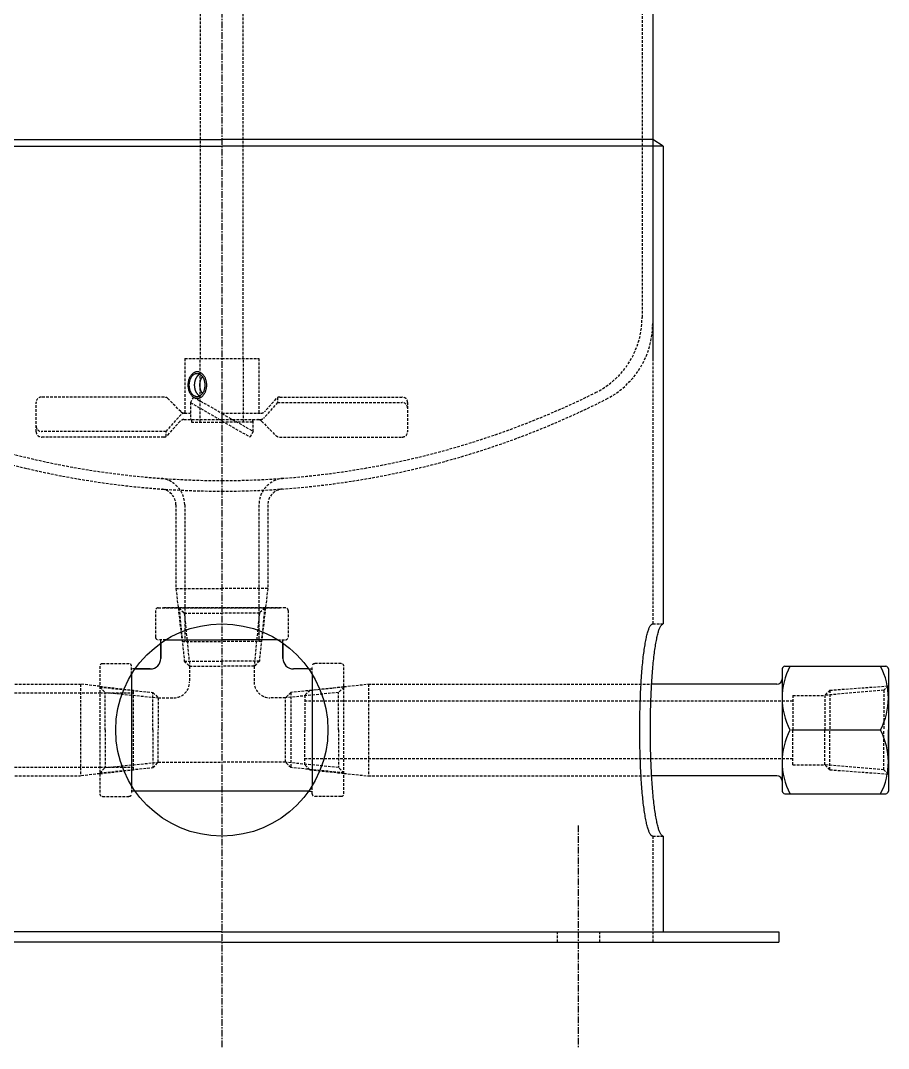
# Model space of a CAD drawing. Extents: x 248 to 1051, y 18 to 1020.
# Drawn here: x 378.6 to 542.1, y 42.5 to 236.2 of the extents above; entities that cross this region are included whole.
import ezdxf

# ---------------------------------------------------------------- set-up
doc = ezdxf.new("R2010")
doc.units = 0
doc.linetypes.add('CENTER', pattern=[2, 1.25, -0.25, 0.25, -0.25])
doc.linetypes.add('DASHED', pattern=[0.75, 0.5, -0.25])
doc.layers.get('0').update_dxf_attribs({"linetype": 'CONTINUOUS'})
doc.layers.add('CENTER', color=1, linetype='CENTER')

msp = doc.modelspace()

# ---------------------------------------------------------------- linework, layer by layer
at = {"color": 7, "linetype": 'CONTINUOUS'}
for p, q in [((497.7, 396.93), (497.7, 201.35)), ((335.3, 213.81), (416.5, 213.81)), ((497.7, 213.81), (416.5, 213.81)), ((499.7, 212.52), (497.7, 213.81)), ((333.3, 212.52), (416.5, 212.52)), ((499.7, 212.52), (416.5, 212.52)), ((499.7, 212.52), (499.7, 122.52)), ((497.7, 201.35), (497.7, 172.06)), ((405, 118.88), (405, 116.02)), ((405, 116.02), (405, 118.88)), ((405.97, 119.52), (416.5, 119.52)), ((427.04, 119.52), (416.5, 119.52)), ((428, 116.02), (428, 118.88)), ((428, 118.88), (428, 116.02)), ((522.61, 114.52), (541.61, 114.52)), ((399.5, 113.05), (399.5, 91.98)), ((400.14, 114.02), (403, 114.02)), ((403, 114.02), (400.14, 114.02)), ((432.86, 114.02), (430, 114.02)), ((433.5, 113.05), (433.5, 91.98)), ((522.11, 114.02), (522.11, 91.02)), ((542.11, 114.02), (542.11, 91.02)), ((521.11, 111.17), (497.5, 111.17)), ((523.86, 102.52), (540.65, 102.52)), ((542.11, 95.98), (542.11, 102.52)), ((521.11, 93.87), (497.5, 93.87)), ((416.5, 91.02), (400.14, 91.02)), ((432.86, 91.02), (416.5, 91.02)), ((522.61, 90.52), (541.61, 90.52)), ((499.7, 82.52), (499.7, 64.52)), ((416.5, 64.52), (311.5, 64.52)), ((416.5, 64.52), (521.5, 64.52)), ((521.5, 64.52), (521.5, 62.52)), ((416.5, 62.52), (311.5, 62.52)), ((416.5, 62.52), (521.5, 62.52))]:
    msp.add_line(p, q, dxfattribs=at)
at = {"color": 3, "linetype": 'DASHED'}
for p, q in [((495.7, 385.52), (495.7, 180.23)), ((412.5, 172.52), (412.5, 248.52)), ((420.5, 172.52), (420.5, 246.48)), ((497.7, 178.51), (497.7, 122.52)), ((409.5, 172.52), (409.5, 162.22)), ((409.5, 172.52), (416.5, 172.52)), ((412.4, 160.52), (412.4, 172.52)), ((416.5, 172.52), (423.5, 172.52)), ((420.6, 160.52), (420.6, 172.52)), ((423.5, 172.52), (423.5, 162.22)), ((405.63, 165.26), (382.5, 165.26)), ((408.75, 162.51), (406.34, 164.96)), ((411.17, 165.26), (410.57, 164.22)), ((411.17, 165.26), (416.5, 162.18)), ((426.7, 164.92), (424.62, 162.56)), ((427, 165.15), (427, 164.22)), ((427.45, 165.26), (450.5, 165.26)), ((381.5, 158.72), (381.5, 164.26)), ((410.57, 164.22), (410.57, 161.02)), ((410.57, 164.22), (416.5, 160.79)), ((427, 164.22), (424.48, 161.36)), ((427, 164.22), (450.5, 164.22)), ((451.5, 164.26), (451.5, 158.72)), ((406, 158.76), (408.75, 161.88)), ((409.36, 161.02), (416.11, 161.02)), ((409.46, 162.22), (410.57, 162.22)), ((410.75, 161.02), (410.75, 160.52)), ((416.11, 161.02), (416.5, 161.02)), ((416.5, 162.22), (423.87, 162.22)), ((416.5, 162.18), (422.43, 158.76)), ((416.5, 161.02), (418.51, 161.02)), ((416.5, 160.79), (421.83, 157.72)), ((418.51, 161.02), (423.73, 161.02)), ((422.25, 161.02), (422.25, 160.52)), ((422.43, 158.76), (422.43, 161.02)), ((406.3, 158.06), (408.61, 160.68)), ((410.75, 160.52), (416.5, 160.52)), ((416.5, 160.52), (416.98, 160.52)), ((422.25, 160.52), (416.98, 160.52)), ((423.99, 160.72), (426.66, 158.01)), ((406, 158.76), (382.5, 158.76)), ((405.55, 157.72), (382.5, 157.72)), ((406, 157.82), (406, 158.76)), ((422.43, 158.76), (421.83, 157.72)), ((427.38, 157.72), (450.5, 157.72)), ((407.85, 144.93), (407.85, 129.17)), ((409.5, 144.96), (409.5, 125.52)), ((423.5, 144.96), (423.5, 119.17)), ((425.15, 144.93), (425.15, 129.17)), ((407.85, 129.17), (416.5, 129.17)), ((407.85, 129.17), (408.27, 125.52)), ((425.15, 129.17), (416.5, 129.17)), ((425.15, 129.17), (424.73, 125.52)), ((404, 125.02), (404, 120.02)), ((404.5, 125.52), (416.5, 125.52)), ((416.5, 125.52), (405.5, 125.52)), ((408.27, 125.52), (416.5, 125.52)), ((408.27, 125.52), (409, 119.17)), ((408.27, 125.52), (416.5, 125.52)), ((408.43, 125.52), (409.43, 124.52)), ((408.43, 125.52), (409.43, 115.52)), ((409.43, 124.52), (416.5, 124.52)), ((409.43, 124.52), (410.43, 114.52)), ((409.5, 125.52), (409.5, 119.17)), ((428.5, 125.52), (416.5, 125.52)), ((416.5, 125.52), (427.5, 125.52)), ((424.73, 125.52), (416.5, 125.52)), ((424.73, 125.52), (416.5, 125.52)), ((423.57, 124.52), (416.5, 124.52)), ((423.57, 124.52), (422.57, 114.52)), ((423.5, 125.52), (423.5, 119.17)), ((424.57, 125.52), (423.57, 115.52)), ((424.57, 125.52), (423.57, 124.52)), ((424.73, 125.52), (424, 119.17)), ((429, 125.02), (429, 120.02)), ((497.7, 122.52), (499.7, 122.52)), ((405.97, 119.52), (404.5, 119.52)), ((405, 118.88), (405, 119.52)), ((409, 119.17), (416.5, 119.17)), ((424, 119.17), (416.5, 119.17)), ((427.04, 119.52), (428.5, 119.52)), ((428, 118.88), (428, 119.52)), ((393.5, 114.52), (393.5, 90.52)), ((394, 115.02), (399, 115.02)), ((399.5, 113.05), (399.5, 114.52)), ((409.43, 115.52), (416.5, 115.52)), ((409.43, 115.52), (410.43, 114.52)), ((410.43, 114.52), (416.5, 114.52)), ((410.43, 114.52), (410.43, 111.59)), ((423.57, 115.52), (416.5, 115.52)), ((422.57, 114.52), (416.5, 114.52)), ((423.57, 115.52), (422.57, 114.52)), ((422.57, 114.52), (422.57, 111.59)), ((433.5, 113.05), (433.5, 114.52)), ((439, 115.02), (434, 115.02)), ((439.5, 90.52), (439.5, 114.52)), ((400.14, 114.02), (399.5, 114.02)), ((432.86, 114.02), (433.5, 114.02)), ((335.5, 111.17), (389.85, 111.17)), ((389.85, 111.17), (389.85, 93.87)), ((393.5, 110.75), (389.85, 111.17)), ((393.5, 110.75), (399.85, 110.02)), ((393.5, 110.59), (394.5, 109.59)), ((393.5, 110.59), (403.5, 109.59)), ((439.5, 110.59), (429.5, 109.59)), ((433.1, 110.02), (439.5, 110.69)), ((439.5, 110.59), (438.5, 109.59)), ((439.5, 110.69), (444.11, 111.17)), ((444.11, 111.17), (444.11, 93.87)), ((444.11, 111.17), (497.5, 111.17)), ((531.1, 110.02), (542.11, 110.82)), ((542.11, 110.82), (541.23, 110.02)), ((336.92, 109.52), (393.5, 109.52)), ((393.5, 109.52), (399.85, 109.52)), ((394.5, 102.52), (394.5, 109.59)), ((394.5, 109.59), (404.5, 108.59)), ((399.85, 95.02), (399.85, 110.02)), ((403.5, 102.52), (403.5, 109.59)), ((403.5, 109.59), (404.5, 108.59)), ((404.5, 108.59), (407.43, 108.59)), ((404.5, 108.59), (404.5, 102.52)), ((428.5, 108.59), (425.57, 108.59)), ((429.5, 109.59), (428.5, 108.59)), ((438.5, 109.59), (428.5, 108.59)), ((428.5, 96.44), (428.5, 108.59)), ((429.5, 109.59), (429.5, 95.44)), ((433.1, 110.02), (432.11, 109.05)), ((432.11, 109.05), (432.11, 102.52)), ((438.5, 102.52), (438.5, 109.59)), ((524.11, 109.05), (530.11, 109.05)), ((524.11, 109.05), (524.11, 102.52)), ((541.23, 110.02), (530.11, 109.05)), ((531.1, 110.02), (530.11, 109.05)), ((530.11, 109.05), (530.11, 102.52)), ((531.1, 110.02), (531.1, 102.52)), ((541.23, 110.02), (541.23, 102.52)), ((449.05, 107.97), (432.11, 107.97)), ((524.11, 107.97), (444.82, 107.97)), ((394.5, 102.52), (394.5, 95.44)), ((403.5, 102.52), (403.5, 95.44)), ((404.5, 96.44), (404.5, 102.52)), ((432.11, 95.98), (432.11, 102.52)), ((438.5, 102.52), (438.5, 95.44)), ((524.11, 95.98), (524.11, 102.52)), ((530.11, 95.98), (530.11, 102.52)), ((531.1, 95.02), (531.1, 102.52)), ((541.23, 95.02), (541.23, 102.52)), ((449.05, 97.07), (432.11, 97.07)), ((524.11, 97.07), (444.82, 97.07)), ((336.92, 95.52), (393.5, 95.52)), ((393.5, 95.52), (399.85, 95.52)), ((393.5, 94.44), (394.5, 95.44)), ((393.5, 94.44), (403.5, 95.44)), ((393.5, 94.29), (399.85, 95.02)), ((394.5, 95.44), (404.5, 96.44)), ((403.5, 95.44), (404.5, 96.44)), ((404.5, 96.44), (416.5, 96.44)), ((404.5, 96.44), (416.5, 96.44)), ((428.5, 96.44), (416.5, 96.44)), ((429.5, 95.44), (428.5, 96.44)), ((438.5, 95.44), (428.5, 96.44)), ((439.5, 94.44), (429.5, 95.44)), ((433.1, 95.02), (432.11, 95.98)), ((433.1, 95.02), (439.5, 94.35)), ((439.5, 94.44), (438.5, 95.44)), ((524.11, 95.98), (530.11, 95.98)), ((541.23, 95.02), (530.11, 95.98)), ((531.1, 95.02), (530.11, 95.98)), ((531.1, 95.02), (542.11, 94.22)), ((542.11, 94.22), (541.23, 95.02)), ((335.5, 93.87), (389.85, 93.87)), ((393.5, 94.29), (389.85, 93.87)), ((439.5, 94.35), (444.11, 93.87)), ((444.11, 93.87), (497.5, 93.87)), ((399.5, 91.98), (399.5, 90.52)), ((433.5, 90.52), (433.5, 91.98)), ((394, 90.02), (399, 90.02)), ((400.14, 91.02), (399.5, 91.02)), ((432.86, 91.02), (433.5, 91.02)), ((439, 90.02), (434, 90.02)), ((497.7, 82.52), (497.7, 62.52)), ((497.7, 82.52), (499.7, 82.52)), ((479.68, 64.52), (479.68, 62.52)), ((487.68, 64.52), (487.68, 62.52))]:
    msp.add_line(p, q, dxfattribs=at)
for points in [[(411.88, 165.02, 0), (411.96, 165.02, 0), (412.05, 165.03, 0), (412.14, 165.04, 0), (412.22, 165.06, 0), (412.31, 165.09, 0), (412.39, 165.12, 0), (412.47, 165.16, 0), (412.55, 165.21, 0), (412.63, 165.26, 0), (412.71, 165.31, 0), (412.79, 165.37, 0), (412.86, 165.44, 0), (412.93, 165.51, 0), (413, 165.58, 0), (413.06, 165.66, 0), (413.13, 165.75, 0), (413.19, 165.84, 0), (413.24, 165.93, 0), (413.3, 166.03, 0), (413.35, 166.13, 0), (413.39, 166.23, 0), (413.44, 166.34, 0), (413.48, 166.45, 0), (413.51, 166.56, 0), (413.54, 166.67, 0), (413.57, 166.79, 0), (413.59, 166.91, 0), (413.61, 167.03, 0), (413.63, 167.15, 0), (413.64, 167.27, 0), (413.64, 167.39, 0), (413.64, 167.52, 0), (413.64, 167.64, 0), (413.64, 167.76, 0), (413.63, 167.88, 0), (413.61, 168, 0), (413.59, 168.12, 0), (413.57, 168.24, 0), (413.54, 168.36, 0), (413.51, 168.47, 0), (413.48, 168.59, 0), (413.44, 168.69, 0), (413.39, 168.8, 0), (413.35, 168.91, 0), (413.3, 169.01, 0), (413.24, 169.1, 0), (413.19, 169.19, 0), (413.13, 169.28, 0), (413.06, 169.37, 0), (413, 169.45, 0), (412.93, 169.53, 0), (412.86, 169.59, 0), (412.79, 169.66, 0), (412.71, 169.72, 0), (412.63, 169.78, 0), (412.55, 169.83, 0), (412.47, 169.87, 0), (412.39, 169.91, 0), (412.31, 169.94, 0), (412.22, 169.97, 0), (412.14, 169.99, 0), (412.05, 170, 0), (411.96, 170.01, 0), (411.88, 170.02, 0), (411.79, 170.01, 0), (411.7, 170, 0), (411.62, 169.99, 0), (411.53, 169.97, 0), (411.45, 169.94, 0), (411.36, 169.91, 0), (411.28, 169.87, 0), (411.2, 169.83, 0), (411.12, 169.78, 0), (411.04, 169.72, 0), (410.97, 169.66, 0), (410.89, 169.59, 0), (410.82, 169.53, 0), (410.76, 169.45, 0), (410.69, 169.37, 0), (410.63, 169.28, 0), (410.57, 169.19, 0), (410.51, 169.1, 0), (410.46, 169.01, 0), (410.41, 168.91, 0), (410.36, 168.8, 0), (410.32, 168.69, 0), (410.28, 168.59, 0), (410.24, 168.47, 0), (410.21, 168.36, 0), (410.19, 168.24, 0), (410.16, 168.12, 0), (410.14, 168, 0), (410.13, 167.88, 0), (410.12, 167.76, 0), (410.11, 167.64, 0), (410.11, 167.52, 0), (410.11, 167.39, 0), (410.12, 167.27, 0), (410.13, 167.15, 0), (410.14, 167.03, 0), (410.16, 166.91, 0), (410.19, 166.79, 0), (410.21, 166.67, 0), (410.24, 166.56, 0), (410.28, 166.45, 0), (410.32, 166.34, 0), (410.36, 166.23, 0), (410.41, 166.13, 0), (410.46, 166.03, 0), (410.51, 165.93, 0), (410.57, 165.84, 0), (410.63, 165.75, 0), (410.69, 165.66, 0), (410.76, 165.58, 0), (410.82, 165.51, 0), (410.89, 165.44, 0), (410.97, 165.37, 0), (411.04, 165.31, 0), (411.12, 165.26, 0), (411.2, 165.21, 0), (411.28, 165.16, 0), (411.36, 165.12, 0), (411.45, 165.09, 0), (411.53, 165.06, 0), (411.62, 165.04, 0), (411.7, 165.03, 0), (411.79, 165.02, 0), (411.88, 165.02, 0)], [(411.83, 165.37, 0), (411.91, 165.37, 0), (411.98, 165.38, 0), (412.06, 165.39, 0), (412.13, 165.41, 0), (412.2, 165.43, 0), (412.27, 165.46, 0), (412.35, 165.49, 0), (412.41, 165.53, 0), (412.48, 165.57, 0), (412.55, 165.62, 0), (412.61, 165.67, 0), (412.68, 165.73, 0), (412.74, 165.79, 0), (412.8, 165.85, 0), (412.85, 165.92, 0), (412.91, 166, 0), (412.96, 166.07, 0), (413.01, 166.15, 0), (413.05, 166.24, 0), (413.1, 166.32, 0), (413.14, 166.41, 0), (413.17, 166.5, 0), (413.21, 166.6, 0), (413.24, 166.69, 0), (413.26, 166.79, 0), (413.29, 166.89, 0), (413.31, 166.99, 0), (413.32, 167.1, 0), (413.34, 167.2, 0), (413.35, 167.31, 0), (413.35, 167.41, 0), (413.35, 167.52, 0), (413.35, 167.62, 0), (413.35, 167.73, 0), (413.34, 167.83, 0), (413.32, 167.94, 0), (413.31, 168.04, 0), (413.29, 168.14, 0), (413.26, 168.24, 0), (413.24, 168.34, 0), (413.21, 168.44, 0), (413.17, 168.53, 0), (413.14, 168.62, 0), (413.1, 168.71, 0), (413.05, 168.8, 0), (413.01, 168.88, 0), (412.96, 168.96, 0), (412.91, 169.04, 0), (412.85, 169.11, 0), (412.8, 169.18, 0), (412.74, 169.24, 0), (412.68, 169.3, 0), (412.61, 169.36, 0), (412.55, 169.41, 0), (412.48, 169.46, 0), (412.41, 169.5, 0), (412.35, 169.54, 0), (412.27, 169.57, 0), (412.2, 169.6, 0), (412.13, 169.62, 0), (412.06, 169.64, 0), (411.98, 169.66, 0), (411.91, 169.66, 0), (411.83, 169.67, 0), (411.76, 169.66, 0), (411.68, 169.66, 0), (411.61, 169.64, 0), (411.54, 169.62, 0), (411.46, 169.6, 0), (411.39, 169.57, 0), (411.32, 169.54, 0), (411.25, 169.5, 0), (411.18, 169.46, 0), (411.12, 169.41, 0), (411.05, 169.36, 0), (410.99, 169.3, 0), (410.93, 169.24, 0), (410.87, 169.18, 0), (410.81, 169.11, 0), (410.76, 169.04, 0), (410.71, 168.96, 0), (410.66, 168.88, 0), (410.61, 168.8, 0), (410.57, 168.71, 0), (410.53, 168.62, 0), (410.49, 168.53, 0), (410.46, 168.44, 0), (410.43, 168.34, 0), (410.4, 168.24, 0), (410.38, 168.14, 0), (410.36, 168.04, 0), (410.34, 167.94, 0), (410.33, 167.83, 0), (410.32, 167.73, 0), (410.31, 167.62, 0), (410.31, 167.52, 0), (410.31, 167.41, 0), (410.32, 167.31, 0), (410.33, 167.2, 0), (410.34, 167.1, 0), (410.36, 166.99, 0), (410.38, 166.89, 0), (410.4, 166.79, 0), (410.43, 166.69, 0), (410.46, 166.6, 0), (410.49, 166.5, 0), (410.53, 166.41, 0), (410.57, 166.32, 0), (410.61, 166.24, 0), (410.66, 166.15, 0), (410.71, 166.07, 0), (410.76, 166, 0), (410.81, 165.92, 0), (410.87, 165.85, 0), (410.93, 165.79, 0), (410.99, 165.73, 0), (411.05, 165.67, 0), (411.12, 165.62, 0), (411.18, 165.57, 0), (411.25, 165.53, 0), (411.32, 165.49, 0), (411.39, 165.46, 0), (411.46, 165.43, 0), (411.54, 165.41, 0), (411.61, 165.39, 0), (411.68, 165.38, 0), (411.76, 165.37, 0), (411.83, 165.37, 0)], [(412.33, 169.55, 0), (412.31, 169.53, 0), (412.28, 169.52, 0), (412.25, 169.5, 0), (412.22, 169.49, 0), (412.2, 169.47, 0), (412.17, 169.45, 0), (412.14, 169.43, 0), (412.12, 169.41, 0), (412.09, 169.39, 0), (412.07, 169.37, 0), (412.04, 169.35, 0), (412.02, 169.33, 0), (411.99, 169.31, 0), (411.97, 169.28, 0), (411.94, 169.26, 0), (411.92, 169.24, 0), (411.9, 169.21, 0), (411.87, 169.19, 0), (411.85, 169.16, 0), (411.83, 169.13, 0), (411.81, 169.1, 0), (411.79, 169.07, 0), (411.76, 169.05, 0), (411.74, 169.02, 0), (411.72, 168.99, 0), (411.7, 168.96, 0), (411.68, 168.93, 0), (411.66, 168.89, 0), (411.65, 168.86, 0), (411.63, 168.83, 0), (411.61, 168.8, 0), (411.59, 168.76, 0), (411.58, 168.73, 0), (411.56, 168.69, 0), (411.54, 168.66, 0), (411.53, 168.62, 0), (411.51, 168.59, 0), (411.5, 168.55, 0), (411.49, 168.51, 0), (411.47, 168.48, 0), (411.46, 168.44, 0), (411.45, 168.4, 0), (411.44, 168.37, 0), (411.42, 168.33, 0), (411.41, 168.29, 0), (411.4, 168.25, 0), (411.39, 168.21, 0), (411.38, 168.17, 0), (411.38, 168.13, 0), (411.37, 168.09, 0), (411.36, 168.05, 0), (411.35, 168.01, 0), (411.35, 167.97, 0), (411.34, 167.93, 0), (411.33, 167.89, 0), (411.33, 167.85, 0), (411.33, 167.81, 0), (411.32, 167.76, 0), (411.32, 167.72, 0), (411.32, 167.68, 0), (411.31, 167.64, 0), (411.31, 167.6, 0), (411.31, 167.56, 0), (411.31, 167.52, 0), (411.31, 167.47, 0), (411.31, 167.43, 0), (411.31, 167.39, 0), (411.32, 167.35, 0), (411.32, 167.31, 0), (411.32, 167.27, 0), (411.33, 167.23, 0), (411.33, 167.19, 0), (411.33, 167.15, 0), (411.34, 167.1, 0), (411.35, 167.06, 0), (411.35, 167.02, 0), (411.36, 166.98, 0), (411.37, 166.94, 0), (411.38, 166.9, 0), (411.38, 166.86, 0), (411.39, 166.82, 0), (411.4, 166.78, 0), (411.41, 166.75, 0), (411.42, 166.71, 0), (411.44, 166.67, 0), (411.45, 166.63, 0), (411.46, 166.59, 0), (411.47, 166.56, 0), (411.49, 166.52, 0), (411.5, 166.48, 0), (411.51, 166.45, 0), (411.53, 166.41, 0), (411.54, 166.38, 0), (411.56, 166.34, 0), (411.58, 166.31, 0), (411.59, 166.27, 0), (411.61, 166.24, 0), (411.63, 166.2, 0), (411.65, 166.17, 0), (411.66, 166.14, 0), (411.68, 166.11, 0), (411.7, 166.08, 0), (411.72, 166.05, 0), (411.74, 166.02, 0), (411.76, 165.99, 0), (411.79, 165.96, 0), (411.81, 165.93, 0), (411.83, 165.9, 0), (411.85, 165.88, 0), (411.87, 165.85, 0), (411.9, 165.82, 0), (411.92, 165.8, 0), (411.94, 165.77, 0), (411.97, 165.75, 0), (411.99, 165.72, 0), (412.02, 165.7, 0), (412.04, 165.68, 0), (412.07, 165.66, 0), (412.09, 165.64, 0), (412.12, 165.62, 0), (412.14, 165.6, 0), (412.17, 165.58, 0), (412.2, 165.56, 0), (412.22, 165.55, 0), (412.25, 165.53, 0), (412.28, 165.51, 0), (412.31, 165.5, 0), (412.33, 165.49, 0)], [(412.83, 169.14, 0), (412.82, 169.12, 0), (412.8, 169.1, 0), (412.79, 169.08, 0), (412.77, 169.06, 0), (412.76, 169.04, 0), (412.74, 169.02, 0), (412.73, 169, 0), (412.72, 168.98, 0), (412.7, 168.96, 0), (412.69, 168.93, 0), (412.68, 168.91, 0), (412.66, 168.89, 0), (412.65, 168.87, 0), (412.64, 168.84, 0), (412.62, 168.82, 0), (412.61, 168.8, 0), (412.6, 168.78, 0), (412.59, 168.75, 0), (412.58, 168.73, 0), (412.57, 168.71, 0), (412.56, 168.68, 0), (412.54, 168.66, 0), (412.53, 168.63, 0), (412.52, 168.61, 0), (412.51, 168.58, 0), (412.5, 168.56, 0), (412.49, 168.53, 0), (412.48, 168.51, 0), (412.48, 168.48, 0), (412.47, 168.46, 0), (412.46, 168.43, 0), (412.45, 168.41, 0), (412.44, 168.38, 0), (412.43, 168.35, 0), (412.42, 168.33, 0), (412.42, 168.3, 0), (412.41, 168.27, 0), (412.4, 168.25, 0), (412.4, 168.22, 0), (412.39, 168.19, 0), (412.38, 168.16, 0), (412.38, 168.14, 0), (412.37, 168.11, 0), (412.37, 168.08, 0), (412.36, 168.06, 0), (412.36, 168.03, 0), (412.35, 168, 0), (412.35, 167.97, 0), (412.34, 167.94, 0), (412.34, 167.91, 0), (412.33, 167.89, 0), (412.33, 167.86, 0), (412.33, 167.83, 0), (412.33, 167.8, 0), (412.32, 167.77, 0), (412.32, 167.75, 0), (412.32, 167.72, 0), (412.32, 167.69, 0), (412.32, 167.66, 0), (412.31, 167.63, 0), (412.31, 167.6, 0), (412.31, 167.57, 0), (412.31, 167.54, 0), (412.31, 167.52, 0), (412.31, 167.49, 0), (412.31, 167.46, 0), (412.31, 167.43, 0), (412.31, 167.4, 0), (412.32, 167.37, 0), (412.32, 167.34, 0), (412.32, 167.32, 0), (412.32, 167.29, 0), (412.32, 167.26, 0), (412.33, 167.23, 0), (412.33, 167.2, 0), (412.33, 167.17, 0), (412.33, 167.15, 0), (412.34, 167.12, 0), (412.34, 167.09, 0), (412.35, 167.06, 0), (412.35, 167.03, 0), (412.36, 167.01, 0), (412.36, 166.98, 0), (412.37, 166.95, 0), (412.37, 166.92, 0), (412.38, 166.9, 0), (412.38, 166.87, 0), (412.39, 166.84, 0), (412.4, 166.81, 0), (412.4, 166.79, 0), (412.41, 166.76, 0), (412.42, 166.73, 0), (412.42, 166.71, 0), (412.43, 166.68, 0), (412.44, 166.65, 0), (412.45, 166.63, 0), (412.46, 166.6, 0), (412.47, 166.57, 0), (412.48, 166.55, 0), (412.48, 166.52, 0), (412.49, 166.5, 0), (412.5, 166.47, 0), (412.51, 166.45, 0), (412.52, 166.42, 0), (412.53, 166.4, 0), (412.54, 166.38, 0), (412.56, 166.35, 0), (412.57, 166.33, 0), (412.58, 166.3, 0), (412.59, 166.28, 0), (412.6, 166.26, 0), (412.61, 166.23, 0), (412.62, 166.21, 0), (412.64, 166.19, 0), (412.65, 166.16, 0), (412.66, 166.14, 0), (412.68, 166.12, 0), (412.69, 166.1, 0), (412.7, 166.08, 0), (412.72, 166.06, 0), (412.73, 166.04, 0), (412.74, 166.01, 0), (412.76, 166, 0), (412.77, 165.97, 0), (412.79, 165.96, 0), (412.8, 165.94, 0), (412.82, 165.92, 0), (412.83, 165.9, 0)], [(497.7, 82.52, 0), (497.64, 82.52, 0), (497.58, 82.54, 0), (497.52, 82.57, 0), (497.46, 82.61, 0), (497.4, 82.67, 0), (497.34, 82.73, 0), (497.28, 82.81, 0), (497.23, 82.9, 0), (497.17, 83, 0), (497.11, 83.12, 0), (497.05, 83.24, 0), (496.99, 83.38, 0), (496.94, 83.53, 0), (496.88, 83.69, 0), (496.82, 83.86, 0), (496.77, 84.04, 0), (496.71, 84.23, 0), (496.66, 84.44, 0), (496.6, 84.65, 0), (496.55, 84.88, 0), (496.5, 85.11, 0), (496.45, 85.36, 0), (496.4, 85.62, 0), (496.35, 85.89, 0), (496.3, 86.16, 0), (496.25, 86.45, 0), (496.2, 86.75, 0), (496.15, 87.06, 0), (496.11, 87.37, 0), (496.06, 87.7, 0), (496.02, 88.03, 0), (495.98, 88.37, 0), (495.93, 88.73, 0), (495.89, 89.09, 0), (495.85, 89.45, 0), (495.81, 89.83, 0), (495.78, 90.21, 0), (495.74, 90.6, 0), (495.71, 91, 0), (495.67, 91.41, 0), (495.64, 91.82, 0), (495.61, 92.23, 0), (495.58, 92.66, 0), (495.55, 93.09, 0), (495.52, 93.52, 0), (495.5, 93.97, 0), (495.47, 94.41, 0), (495.45, 94.86, 0), (495.43, 95.32, 0), (495.4, 95.78, 0), (495.38, 96.24, 0), (495.37, 96.71, 0), (495.35, 97.18, 0), (495.33, 97.66, 0), (495.32, 98.13, 0), (495.31, 98.61, 0), (495.3, 99.1, 0), (495.29, 99.58, 0), (495.28, 100.07, 0), (495.27, 100.56, 0), (495.27, 101.05, 0), (495.26, 101.53, 0), (495.26, 102.03, 0), (495.26, 102.52, 0), (495.26, 103.01, 0), (495.26, 103.5, 0), (495.27, 103.99, 0), (495.27, 104.48, 0), (495.28, 104.97, 0), (495.29, 105.45, 0), (495.3, 105.94, 0), (495.31, 106.42, 0), (495.32, 106.9, 0), (495.33, 107.38, 0), (495.35, 107.85, 0), (495.37, 108.32, 0), (495.38, 108.79, 0), (495.4, 109.25, 0), (495.43, 109.71, 0), (495.45, 110.17, 0), (495.47, 110.62, 0), (495.5, 111.07, 0), (495.52, 111.51, 0), (495.55, 111.94, 0), (495.58, 112.37, 0), (495.61, 112.8, 0), (495.64, 113.22, 0), (495.67, 113.63, 0), (495.71, 114.03, 0), (495.74, 114.43, 0), (495.78, 114.82, 0), (495.81, 115.2, 0), (495.85, 115.58, 0), (495.89, 115.95, 0), (495.93, 116.31, 0), (495.98, 116.66, 0), (496.02, 117, 0), (496.06, 117.34, 0), (496.11, 117.66, 0), (496.15, 117.98, 0), (496.2, 118.28, 0), (496.25, 118.58, 0), (496.3, 118.87, 0), (496.35, 119.15, 0), (496.4, 119.41, 0), (496.45, 119.67, 0), (496.5, 119.92, 0), (496.55, 120.16, 0), (496.6, 120.38, 0), (496.66, 120.6, 0), (496.71, 120.8, 0), (496.77, 120.99, 0), (496.82, 121.18, 0), (496.88, 121.35, 0), (496.94, 121.51, 0), (496.99, 121.66, 0), (497.05, 121.79, 0), (497.11, 121.92, 0), (497.17, 122.03, 0), (497.23, 122.13, 0), (497.28, 122.22, 0), (497.34, 122.3, 0), (497.4, 122.37, 0), (497.46, 122.42, 0), (497.52, 122.46, 0), (497.58, 122.49, 0), (497.64, 122.51, 0), (497.7, 122.52, 0)]]:
    msp.add_polyline3d(points, dxfattribs=at)
at = {"color": 7, "linetype": 'CONTINUOUS'}
msp.add_polyline3d([(499.7, 82.52, 0), (499.64, 82.52, 0), (499.58, 82.54, 0), (499.52, 82.57, 0), (499.46, 82.61, 0), (499.4, 82.67, 0), (499.34, 82.73, 0), (499.28, 82.81, 0), (499.23, 82.9, 0), (499.17, 83, 0), (499.11, 83.12, 0), (499.05, 83.24, 0), (498.99, 83.38, 0), (498.94, 83.53, 0), (498.88, 83.69, 0), (498.82, 83.86, 0), (498.77, 84.04, 0), (498.71, 84.23, 0), (498.66, 84.44, 0), (498.6, 84.65, 0), (498.55, 84.88, 0), (498.5, 85.11, 0), (498.45, 85.36, 0), (498.4, 85.62, 0), (498.35, 85.89, 0), (498.3, 86.16, 0), (498.25, 86.45, 0), (498.2, 86.75, 0), (498.15, 87.06, 0), (498.11, 87.37, 0), (498.06, 87.7, 0), (498.02, 88.03, 0), (497.98, 88.37, 0), (497.93, 88.73, 0), (497.89, 89.09, 0), (497.85, 89.45, 0), (497.81, 89.83, 0), (497.78, 90.21, 0), (497.74, 90.6, 0), (497.71, 91, 0), (497.67, 91.41, 0), (497.64, 91.82, 0), (497.61, 92.23, 0), (497.58, 92.66, 0), (497.55, 93.09, 0), (497.52, 93.52, 0), (497.5, 93.97, 0), (497.47, 94.41, 0), (497.45, 94.86, 0), (497.43, 95.32, 0), (497.4, 95.78, 0), (497.38, 96.24, 0), (497.37, 96.71, 0), (497.35, 97.18, 0), (497.33, 97.66, 0), (497.32, 98.13, 0), (497.31, 98.61, 0), (497.3, 99.1, 0), (497.29, 99.58, 0), (497.28, 100.07, 0), (497.27, 100.56, 0), (497.27, 101.05, 0), (497.26, 101.53, 0), (497.26, 102.03, 0), (497.26, 102.52, 0), (497.26, 103.01, 0), (497.26, 103.5, 0), (497.27, 103.99, 0), (497.27, 104.48, 0), (497.28, 104.97, 0), (497.29, 105.45, 0), (497.3, 105.94, 0), (497.31, 106.42, 0), (497.32, 106.9, 0), (497.33, 107.38, 0), (497.35, 107.85, 0), (497.37, 108.32, 0), (497.38, 108.79, 0), (497.4, 109.25, 0), (497.43, 109.71, 0), (497.45, 110.17, 0), (497.47, 110.62, 0), (497.5, 111.07, 0), (497.52, 111.51, 0), (497.55, 111.94, 0), (497.58, 112.37, 0), (497.61, 112.8, 0), (497.64, 113.22, 0), (497.67, 113.63, 0), (497.71, 114.03, 0), (497.74, 114.43, 0), (497.78, 114.82, 0), (497.81, 115.2, 0), (497.85, 115.58, 0), (497.89, 115.95, 0), (497.93, 116.31, 0), (497.98, 116.66, 0), (498.02, 117, 0), (498.06, 117.34, 0), (498.11, 117.66, 0), (498.15, 117.98, 0), (498.2, 118.28, 0), (498.25, 118.58, 0), (498.3, 118.87, 0), (498.35, 119.15, 0), (498.4, 119.41, 0), (498.45, 119.67, 0), (498.5, 119.92, 0), (498.55, 120.16, 0), (498.6, 120.38, 0), (498.66, 120.6, 0), (498.71, 120.8, 0), (498.77, 120.99, 0), (498.82, 121.18, 0), (498.88, 121.35, 0), (498.94, 121.51, 0), (498.99, 121.66, 0), (499.05, 121.79, 0), (499.11, 121.92, 0), (499.17, 122.03, 0), (499.23, 122.13, 0), (499.28, 122.22, 0), (499.34, 122.3, 0), (499.4, 122.37, 0), (499.46, 122.42, 0), (499.52, 122.46, 0), (499.58, 122.49, 0), (499.64, 122.51, 0), (499.7, 122.52, 0)], dxfattribs=at)
msp.add_circle((416.5, 102.52), 20, dxfattribs=at)
at = {"color": 3, "linetype": 'DASHED'}
for centre, radius, start, end in [((479.9, 180.23), 15.8, 296.4778, 0), ((481.7, 179.12), 16, 296.922, 0), ((416.5, 307.52), 160, 243.078, 270), ((416.5, 307.52), 158, 243.5222, 270), ((382.5, 164.26), 1, 90, 180), ((405.63, 164.26), 1, 44.6278, 90), ((416.5, 307.52), 158, 270, 296.4778), ((416.5, 307.52), 160, 270, 296.922), ((427.45, 164.26), 1, 90, 138.6246), ((450.5, 164.26), 1, 0, 90), ((450.5, 163.22), 1, 0, 90), ((409.36, 160.02), 1, 90, 138.6246), ((409.46, 163.22), 1, 224.6278, 270), ((409.5, 161.22), 1, 90, 138.6246), ((423.28, 160.02), 1, 44.6278, 90), ((423.73, 162.02), 1, 270, 318.6246), ((423.87, 163.22), 1, 270, 318.6246), ((382.5, 159.76), 1, 180, 270), ((382.5, 158.72), 1, 180, 270), ((405.55, 158.72), 1, 270, 318.6246), ((427.38, 158.72), 1, 224.6278, 270), ((450.5, 158.72), 1, 270, 0), ((404.5, 144.96), 5, 0, 85.7781), ((428.5, 144.96), 5, 94.2219, 180), ((404.85, 144.93), 3, 0, 85.9014), ((428.15, 144.93), 3, 94.0986, 180), ((404.5, 125.02), 0.5, 90, 180), ((428.5, 125.02), 0.5, 0, 90), ((404.5, 120.02), 0.5, 180, 270), ((428.5, 120.02), 0.5, 270, 0), ((394, 114.52), 0.5, 90, 180), ((399, 114.52), 0.5, 0, 90), ((434, 114.52), 0.5, 90, 180), ((439, 114.52), 0.5, 0, 90), ((407.43, 111.59), 3, 270, 0), ((425.57, 111.59), 3, 180, 270), ((394, 90.52), 0.5, 180, 270), ((399, 90.52), 0.5, 270, 0), ((434, 90.52), 0.5, 180, 270), ((439, 90.52), 0.5, 270, 0)]:
    msp.add_arc(centre, radius, start, end, dxfattribs=at)
at = {"color": 7, "linetype": 'CONTINUOUS'}
for centre, radius, start, end in [((403, 116.02), 2, 270, 0), ((430, 116.02), 2, 180, 270), ((534.92, 108.53), 12.83, 152.2221, 207.7779), ((522.61, 114.02), 0.5, 90, 180), ((529.29, 108.53), 12.83, 332.2221, 27.7779), ((541.61, 114.02), 0.5, 0, 90), ((521.11, 112.17), 1, 270, 0), ((534.92, 96.5), 12.83, 152.1914, 207.7471), ((529.29, 96.5), 12.83, 332.2529, 27.8086), ((521.11, 92.87), 1, 0, 90), ((522.61, 91.02), 0.5, 180, 270), ((541.61, 91.02), 0.5, 270, 0)]:
    msp.add_arc(centre, radius, start, end, dxfattribs=at)
msp.add_point((416.5, 102.52), dxfattribs=at)
msp.add_point((416.5, 102.52), dxfattribs=at)
msp.add_point((416.5, 102.52), dxfattribs=at)
at = {"layer": 'CENTER', "color": 1, "linetype": 'CENTER'}
for p, q in [((416.5, 694.02), (416.5, 42.52)), ((483.68, 84.52), (483.68, 42.52))]:
    msp.add_line(p, q, dxfattribs=at)

doc.saveas('drawing.dxf')
